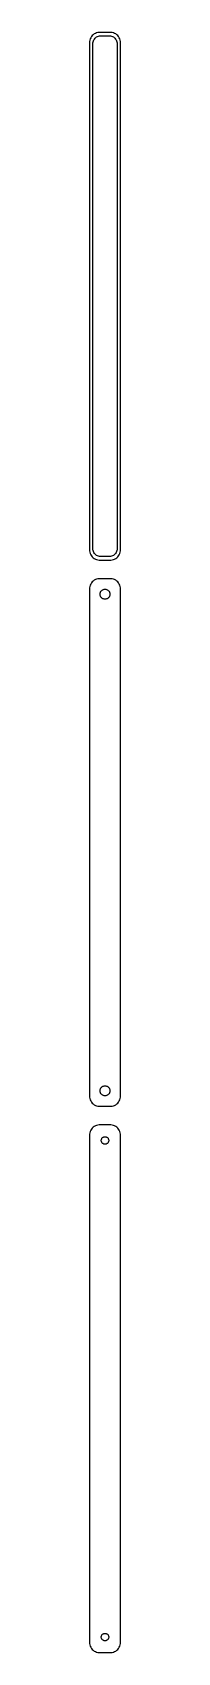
# Model space of a CAD drawing. Header units: metres. Extents: x -8 to 8, y 401 to 1183.
import ezdxf

# ---------------------------------------------------------------- set-up
doc = ezdxf.new("R2010")
doc.units = ezdxf.units.M

msp = doc.modelspace()

# ---------------------------------------------------------------- linework, layer by layer
for p, q in [((-5.68712, 1182.35), (-6.14484, 1181.92)), ((-5.17912, 1182.72), (-5.68712, 1182.35)), ((-4.62889, 1183.02), (-5.17912, 1182.72)), ((-4.04507, 1183.26), (-4.62889, 1183.02)), ((-3.4369, 1183.41), (-4.04507, 1183.26)), ((-2.81395, 1183.49), (-3.4369, 1183.41)), ((2.81395, 1183.49), (-2.81395, 1183.49)), ((3.4369, 1183.41), (2.81395, 1183.49)), ((4.04507, 1183.26), (3.4369, 1183.41)), ((4.62889, 1183.02), (4.04507, 1183.26)), ((5.17912, 1182.72), (4.62889, 1183.02)), ((5.68712, 1182.35), (5.17912, 1182.72)), ((6.14484, 1181.92), (5.68712, 1182.35)), ((-7.46057, 1179.13), (-7.5, 1178.5)), ((-7.5, 1178.5), (-7.5, 933.5)), ((-7.34291, 1179.74), (-7.46057, 1179.13)), ((-7.14888, 1180.34), (-7.34291, 1179.74)), ((-6.88153, 1180.91), (-7.14888, 1180.34)), ((-6.54507, 1181.44), (-6.88153, 1180.91)), ((-6.14484, 1181.92), (-6.54507, 1181.44)), ((-5.87262, 1178), (-5.84209, 1178.49)), ((-5.87262, 934), (-5.87262, 1178)), ((-5.84209, 1178.49), (-5.75096, 1178.96)), ((-5.75096, 1178.96), (-5.60068, 1179.43)), ((-5.60068, 1179.43), (-5.3936, 1179.87)), ((-5.3936, 1179.87), (-5.13301, 1180.28)), ((-5.13301, 1180.28), (-4.82301, 1180.65)), ((-4.82301, 1180.65), (-4.46851, 1180.98)), ((-4.46851, 1180.98), (-4.07506, 1181.27)), ((-4.07506, 1181.27), (-3.64888, 1181.5)), ((-3.64888, 1181.5), (-3.1967, 1181.68)), ((-3.1967, 1181.68), (-2.72565, 1181.8)), ((-2.72565, 1181.8), (-2.24316, 1181.86)), ((-2.24316, 1181.86), (2.24316, 1181.86)), ((2.24316, 1181.86), (2.72565, 1181.8)), ((2.72565, 1181.8), (3.1967, 1181.68)), ((3.1967, 1181.68), (3.64888, 1181.5)), ((3.64888, 1181.5), (4.07506, 1181.27)), ((4.07506, 1181.27), (4.46851, 1180.98)), ((4.46851, 1180.98), (4.82301, 1180.65)), ((4.82301, 1180.65), (5.13301, 1180.28)), ((5.13301, 1180.28), (5.3936, 1179.87)), ((5.3936, 1179.87), (5.60068, 1179.43)), ((5.60068, 1179.43), (5.75096, 1178.96)), ((5.75096, 1178.96), (5.84209, 1178.49)), ((5.84209, 1178.49), (5.87262, 1178)), ((5.87262, 1178), (5.87262, 934)), ((6.54507, 1181.44), (6.14484, 1181.92)), ((6.88153, 1180.91), (6.54507, 1181.44)), ((7.14888, 1180.34), (6.88153, 1180.91)), ((7.34291, 1179.74), (7.14888, 1180.34)), ((7.46057, 1179.13), (7.34291, 1179.74)), ((7.5, 1178.5), (7.46057, 1179.13)), ((7.5, 933.5), (7.5, 1178.5)), ((-7.5, 933.5), (-7.46057, 932.873)), ((-7.46057, 932.873), (-7.34291, 932.257)), ((-7.34291, 932.257), (-7.14888, 931.659)), ((-5.84209, 933.515), (-5.87262, 934)), ((-5.75096, 933.037), (-5.84209, 933.515)), ((-5.60068, 932.574), (-5.75096, 933.037)), ((-5.3936, 932.134), (-5.60068, 932.574)), ((-5.13301, 931.724), (-5.3936, 932.134)), ((5.3936, 932.134), (5.13301, 931.724)), ((5.60068, 932.574), (5.3936, 932.134)), ((5.75096, 933.037), (5.60068, 932.574)), ((5.84209, 933.515), (5.75096, 933.037)), ((5.87262, 934), (5.84209, 933.515)), ((7.14888, 931.659), (7.34291, 932.257)), ((7.34291, 932.257), (7.46057, 932.873)), ((7.46057, 932.873), (7.5, 933.5)), ((-7.14888, 931.659), (-6.88153, 931.091)), ((-6.88153, 931.091), (-6.54507, 930.561)), ((-6.54507, 930.561), (-6.14484, 930.077)), ((-6.14484, 930.077), (-5.68712, 929.647)), ((-5.68712, 929.647), (-5.17912, 929.278)), ((-5.17912, 929.278), (-4.62889, 928.976)), ((-4.82301, 931.349), (-5.13301, 931.724)), ((-4.46851, 931.016), (-4.82301, 931.349)), ((-4.62889, 928.976), (-4.04507, 928.745)), ((-4.07506, 930.73), (-4.46851, 931.016)), ((-3.64888, 930.496), (-4.07506, 930.73)), ((-4.04507, 928.745), (-3.4369, 928.589)), ((-3.1967, 930.317), (-3.64888, 930.496)), ((-3.4369, 928.589), (-2.81395, 928.51)), ((-2.72565, 930.196), (-3.1967, 930.317)), ((-2.81395, 928.51), (2.81395, 928.51)), ((-2.24316, 930.135), (-2.72565, 930.196)), ((2.24316, 930.135), (-2.24316, 930.135)), ((2.72565, 930.196), (2.24316, 930.135)), ((3.1967, 930.317), (2.72565, 930.196)), ((2.81395, 928.51), (3.4369, 928.589)), ((3.64888, 930.496), (3.1967, 930.317)), ((3.4369, 928.589), (4.04507, 928.745)), ((4.07506, 930.73), (3.64888, 930.496)), ((4.04507, 928.745), (4.62889, 928.976)), ((4.46851, 931.016), (4.07506, 930.73)), ((4.82301, 931.349), (4.46851, 931.016)), ((4.62889, 928.976), (5.17912, 929.278)), ((5.13301, 931.724), (4.82301, 931.349)), ((5.17912, 929.278), (5.68712, 929.647)), ((5.68712, 929.647), (6.14484, 930.077)), ((6.14484, 930.077), (6.54507, 930.561)), ((6.54507, 930.561), (6.88153, 931.091)), ((6.88153, 931.091), (7.14888, 931.659)), ((-7.14888, 916.341), (-7.34291, 915.743)), ((-6.88153, 916.909), (-7.14888, 916.341)), ((-6.54507, 917.439), (-6.88153, 916.909)), ((-6.14484, 917.923), (-6.54507, 917.439)), ((-5.68712, 918.353), (-6.14484, 917.923)), ((-5.17912, 918.722), (-5.68712, 918.353)), ((-4.62889, 919.024), (-5.17912, 918.722)), ((-4.04507, 919.255), (-4.62889, 919.024)), ((-3.4369, 919.411), (-4.04507, 919.255)), ((-2.81395, 919.49), (-3.4369, 919.411)), ((2.81395, 919.49), (-2.81395, 919.49)), ((3.4369, 919.411), (2.81395, 919.49)), ((4.04507, 919.255), (3.4369, 919.411)), ((4.62889, 919.024), (4.04507, 919.255)), ((5.17912, 918.722), (4.62889, 919.024)), ((5.68712, 918.353), (5.17912, 918.722)), ((6.14484, 917.923), (5.68712, 918.353)), ((6.54507, 917.439), (6.14484, 917.923)), ((6.88153, 916.909), (6.54507, 917.439)), ((7.14888, 916.341), (6.88153, 916.909)), ((7.34291, 915.743), (7.14888, 916.341)), ((-7.46057, 915.127), (-7.5, 914.5)), ((-7.5, 914.5), (-7.5, 669.5)), ((-7.34291, 915.743), (-7.46057, 915.127)), ((-2.39999, 912), (-2.38107, 912.301)), ((-2.38107, 911.699), (-2.39999, 912)), ((-2.38107, 912.301), (-2.32458, 912.597)), ((-2.32458, 911.403), (-2.38107, 911.699)), ((-2.32458, 912.597), (-2.23146, 912.883)), ((-2.23146, 911.117), (-2.32458, 911.403)), ((-2.23146, 912.883), (-2.10313, 913.156)), ((-2.10313, 910.844), (-2.23146, 911.117)), ((-2.10313, 913.156), (-1.94164, 913.411)), ((-1.94164, 910.589), (-2.10313, 910.844)), ((-1.94164, 913.411), (-1.74951, 913.643)), ((-1.74951, 910.357), (-1.94164, 910.589)), ((-1.74951, 913.643), (-1.52982, 913.849)), ((-1.52982, 910.151), (-1.74951, 910.357)), ((-1.52982, 913.849), (-1.28598, 914.026)), ((-1.28598, 909.974), (-1.52982, 910.151)), ((-1.28598, 914.026), (-1.02187, 914.172)), ((-1.02187, 909.828), (-1.28598, 909.974)), ((-1.02187, 914.172), (-0.741638, 914.283)), ((-0.741638, 909.717), (-1.02187, 909.828)), ((-0.741638, 914.283), (-0.449707, 914.357)), ((-0.449707, 909.643), (-0.741638, 909.717)), ((-0.449707, 914.357), (-0.150696, 914.395)), ((-0.150696, 909.605), (-0.449707, 909.643)), ((-0.150696, 914.395), (0.150696, 914.395)), ((0.150696, 909.605), (-0.150696, 909.605)), ((0.150696, 914.395), (0.449707, 914.357)), ((0.449707, 909.643), (0.150696, 909.605)), ((0.449707, 914.357), (0.741638, 914.283)), ((0.741638, 909.717), (0.449707, 909.643)), ((0.741638, 914.283), (1.02187, 914.172)), ((1.02187, 909.828), (0.741638, 909.717)), ((1.02187, 914.172), (1.28598, 914.026)), ((1.28598, 909.974), (1.02187, 909.828)), ((1.28598, 914.026), (1.52982, 913.849)), ((1.52982, 910.151), (1.28598, 909.974)), ((1.52982, 913.849), (1.74951, 913.643)), ((1.74951, 910.357), (1.52982, 910.151)), ((1.74951, 913.643), (1.94164, 913.411)), ((1.94164, 910.589), (1.74951, 910.357)), ((1.94164, 913.411), (2.10313, 913.156)), ((2.10313, 910.844), (1.94164, 910.589)), ((2.10313, 913.156), (2.23146, 912.883)), ((2.23146, 911.117), (2.10313, 910.844)), ((2.23146, 912.883), (2.32458, 912.597)), ((2.32458, 911.403), (2.23146, 911.117)), ((2.32458, 912.597), (2.38107, 912.301)), ((2.38107, 911.699), (2.32458, 911.403)), ((2.38107, 912.301), (2.39999, 912)), ((2.39999, 912), (2.38107, 911.699)), ((7.46057, 915.127), (7.34291, 915.743)), ((7.5, 914.5), (7.46057, 915.127)), ((7.5, 669.5), (7.5, 914.5)), ((-2.10313, 673.156), (-1.94164, 673.411)), ((-1.94164, 673.411), (-1.74951, 673.643)), ((-1.74951, 673.643), (-1.52982, 673.849)), ((-1.52982, 673.849), (-1.28598, 674.026)), ((-1.28598, 674.026), (-1.02187, 674.172)), ((-1.02187, 674.172), (-0.741638, 674.283)), ((-0.741638, 674.283), (-0.449707, 674.357)), ((-0.449707, 674.357), (-0.150696, 674.395)), ((-0.150696, 674.395), (0.150696, 674.395)), ((0.150696, 674.395), (0.449707, 674.357)), ((0.449707, 674.357), (0.741638, 674.283)), ((0.741638, 674.283), (1.02187, 674.172)), ((1.02187, 674.172), (1.28598, 674.026)), ((1.28598, 674.026), (1.52982, 673.849)), ((1.52982, 673.849), (1.74951, 673.643)), ((1.74951, 673.643), (1.94164, 673.411)), ((1.94164, 673.411), (2.10313, 673.156)), ((-7.5, 669.5), (-7.46057, 668.873)), ((-7.46057, 668.873), (-7.34291, 668.257)), ((-7.34291, 668.257), (-7.14888, 667.659)), ((-7.14888, 667.659), (-6.88153, 667.091)), ((-6.88153, 667.091), (-6.54507, 666.561)), ((-6.54507, 666.561), (-6.14484, 666.077)), ((-6.14484, 666.077), (-5.68712, 665.647)), ((-5.68712, 665.647), (-5.17912, 665.278)), ((-2.39999, 672), (-2.38107, 672.301)), ((-2.38107, 671.699), (-2.39999, 672)), ((-2.38107, 672.301), (-2.32458, 672.597)), ((-2.32458, 671.403), (-2.38107, 671.699)), ((-2.32458, 672.597), (-2.23146, 672.883)), ((-2.23146, 671.117), (-2.32458, 671.403)), ((-2.23146, 672.883), (-2.10313, 673.156)), ((-2.10313, 670.844), (-2.23146, 671.117)), ((-1.94164, 670.589), (-2.10313, 670.844)), ((-1.74951, 670.357), (-1.94164, 670.589)), ((-1.52982, 670.151), (-1.74951, 670.357)), ((-1.28598, 669.974), (-1.52982, 670.151)), ((-1.02187, 669.828), (-1.28598, 669.974)), ((-0.741638, 669.717), (-1.02187, 669.828)), ((-0.449707, 669.643), (-0.741638, 669.717)), ((-0.150696, 669.605), (-0.449707, 669.643)), ((0.150696, 669.605), (-0.150696, 669.605)), ((0.449707, 669.643), (0.150696, 669.605)), ((0.741638, 669.717), (0.449707, 669.643)), ((1.02187, 669.828), (0.741638, 669.717)), ((1.28598, 669.974), (1.02187, 669.828)), ((1.52982, 670.151), (1.28598, 669.974)), ((1.74951, 670.357), (1.52982, 670.151)), ((1.94164, 670.589), (1.74951, 670.357)), ((2.10313, 670.844), (1.94164, 670.589)), ((2.10313, 673.156), (2.23146, 672.883)), ((2.23146, 671.117), (2.10313, 670.844)), ((2.23146, 672.883), (2.32458, 672.597)), ((2.32458, 671.403), (2.23146, 671.117)), ((2.32458, 672.597), (2.38107, 672.301)), ((2.38107, 671.699), (2.32458, 671.403)), ((2.38107, 672.301), (2.39999, 672)), ((2.39999, 672), (2.38107, 671.699)), ((5.17912, 665.278), (5.68712, 665.647)), ((5.68712, 665.647), (6.14484, 666.077)), ((6.14484, 666.077), (6.54507, 666.561)), ((6.54507, 666.561), (6.88153, 667.091)), ((6.88153, 667.091), (7.14888, 667.659)), ((7.14888, 667.659), (7.34291, 668.257)), ((7.34291, 668.257), (7.46057, 668.873)), ((7.46057, 668.873), (7.5, 669.5)), ((-5.17912, 665.278), (-4.62889, 664.976)), ((-4.62889, 664.976), (-4.04507, 664.745)), ((-4.04507, 664.745), (-3.4369, 664.589)), ((-3.4369, 664.589), (-2.81395, 664.51)), ((-2.81395, 664.51), (2.81395, 664.51)), ((2.81395, 664.51), (3.4369, 664.589)), ((3.4369, 664.589), (4.04507, 664.745)), ((4.04507, 664.745), (4.62889, 664.976)), ((4.62889, 664.976), (5.17912, 665.278)), ((-7.46057, 651.127), (-7.5, 650.5)), ((-7.5, 650.5), (-7.5, 405.5)), ((-7.34291, 651.743), (-7.46057, 651.127)), ((-7.14888, 652.341), (-7.34291, 651.743)), ((-6.88153, 652.909), (-7.14888, 652.341)), ((-6.54507, 653.439), (-6.88153, 652.909)), ((-6.14484, 653.923), (-6.54507, 653.439)), ((-5.68712, 654.353), (-6.14484, 653.923)), ((-5.17912, 654.722), (-5.68712, 654.353)), ((-4.62889, 655.024), (-5.17912, 654.722)), ((-4.04507, 655.255), (-4.62889, 655.024)), ((-3.4369, 655.411), (-4.04507, 655.255)), ((-2.81395, 655.49), (-3.4369, 655.411)), ((2.81395, 655.49), (-2.81395, 655.49)), ((3.4369, 655.411), (2.81395, 655.49)), ((4.04507, 655.255), (3.4369, 655.411)), ((4.62889, 655.024), (4.04507, 655.255)), ((5.17912, 654.722), (4.62889, 655.024)), ((5.68712, 654.353), (5.17912, 654.722)), ((6.14484, 653.923), (5.68712, 654.353)), ((6.54507, 653.439), (6.14484, 653.923)), ((6.88153, 652.909), (6.54507, 653.439)), ((7.14888, 652.341), (6.88153, 652.909)), ((7.34291, 651.743), (7.14888, 652.341)), ((7.46057, 651.127), (7.34291, 651.743)), ((7.5, 650.5), (7.46057, 651.127)), ((7.5, 405.5), (7.5, 650.5)), ((-1.79999, 648), (-1.7858, 648.226)), ((-1.7858, 647.774), (-1.79999, 648)), ((-1.7858, 648.226), (-1.74344, 648.448)), ((-1.74344, 647.552), (-1.7858, 647.774)), ((-1.74344, 648.448), (-1.67358, 648.663)), ((-1.67358, 647.337), (-1.74344, 647.552)), ((-1.67358, 648.663), (-1.57735, 648.867)), ((-1.57735, 647.133), (-1.67358, 647.337)), ((-1.57735, 648.867), (-1.45622, 649.058)), ((-1.45622, 646.942), (-1.57735, 647.133)), ((-1.45622, 649.058), (-1.31213, 649.232)), ((-1.31213, 646.768), (-1.45622, 646.942)), ((-1.31213, 649.232), (-1.14735, 649.387)), ((-1.14735, 646.613), (-1.31213, 646.768)), ((-1.14735, 649.387), (-0.964478, 649.52)), ((-0.964478, 646.48), (-1.14735, 646.613)), ((-0.964478, 649.52), (-0.766388, 649.629)), ((-0.766388, 646.371), (-0.964478, 646.48)), ((-0.766388, 649.629), (-0.556229, 649.712)), ((-0.556229, 646.288), (-0.766388, 646.371)), ((-0.556229, 649.712), (-0.33728, 649.768)), ((-0.33728, 646.232), (-0.556229, 646.288)), ((-0.33728, 649.768), (-0.113022, 649.796)), ((-0.113022, 646.204), (-0.33728, 646.232)), ((-0.113022, 649.796), (0.113022, 649.796)), ((0.113022, 646.204), (-0.113022, 646.204)), ((0.113022, 649.796), (0.33728, 649.768)), ((0.33728, 646.232), (0.113022, 646.204)), ((0.33728, 649.768), (0.556229, 649.712)), ((0.556229, 646.288), (0.33728, 646.232)), ((0.556229, 649.712), (0.766388, 649.629)), ((0.766388, 646.371), (0.556229, 646.288)), ((0.766388, 649.629), (0.964478, 649.52)), ((0.964478, 646.48), (0.766388, 646.371)), ((0.964478, 649.52), (1.14735, 649.387)), ((1.14735, 646.613), (0.964478, 646.48)), ((1.14735, 649.387), (1.31213, 649.232)), ((1.31213, 646.768), (1.14735, 646.613)), ((1.31213, 649.232), (1.45622, 649.058)), ((1.45622, 646.942), (1.31213, 646.768)), ((1.45622, 649.058), (1.57735, 648.867)), ((1.57735, 647.133), (1.45622, 646.942)), ((1.57735, 648.867), (1.67358, 648.663)), ((1.67358, 647.337), (1.57735, 647.133)), ((1.67358, 648.663), (1.74344, 648.448)), ((1.74344, 647.552), (1.67358, 647.337)), ((1.74344, 648.448), (1.7858, 648.226)), ((1.7858, 647.774), (1.74344, 647.552)), ((1.7858, 648.226), (1.79999, 648)), ((1.79999, 648), (1.7858, 647.774)), ((-1.79999, 408), (-1.7858, 408.226)), ((-1.7858, 407.774), (-1.79999, 408)), ((-1.7858, 408.226), (-1.74344, 408.448)), ((-1.74344, 407.552), (-1.7858, 407.774)), ((-1.74344, 408.448), (-1.67358, 408.663)), ((-1.67358, 407.337), (-1.74344, 407.552)), ((-1.67358, 408.663), (-1.57735, 408.867)), ((-1.57735, 407.133), (-1.67358, 407.337)), ((-1.57735, 408.867), (-1.45622, 409.058)), ((-1.45622, 409.058), (-1.31213, 409.232)), ((-1.31213, 409.232), (-1.14735, 409.387)), ((-1.14735, 409.387), (-0.964478, 409.52)), ((-0.964478, 409.52), (-0.766388, 409.629)), ((-0.766388, 409.629), (-0.556229, 409.712)), ((-0.556229, 409.712), (-0.33728, 409.768)), ((-0.33728, 409.768), (-0.113022, 409.796)), ((-0.113022, 409.796), (0.113022, 409.796)), ((0.113022, 409.796), (0.33728, 409.768)), ((0.33728, 409.768), (0.556229, 409.712)), ((0.556229, 409.712), (0.766388, 409.629)), ((0.766388, 409.629), (0.964478, 409.52)), ((0.964478, 409.52), (1.14735, 409.387)), ((1.14735, 409.387), (1.31213, 409.232)), ((1.31213, 409.232), (1.45622, 409.058)), ((1.45622, 409.058), (1.57735, 408.867)), ((1.57735, 408.867), (1.67358, 408.663)), ((1.67358, 407.337), (1.57735, 407.133)), ((1.67358, 408.663), (1.74344, 408.448)), ((1.74344, 407.552), (1.67358, 407.337)), ((1.74344, 408.448), (1.7858, 408.226)), ((1.7858, 407.774), (1.74344, 407.552)), ((1.7858, 408.226), (1.79999, 408)), ((1.79999, 408), (1.7858, 407.774)), ((-7.5, 405.5), (-7.46057, 404.873)), ((-7.46057, 404.873), (-7.34291, 404.257)), ((-7.34291, 404.257), (-7.14888, 403.659)), ((-7.14888, 403.659), (-6.88153, 403.091)), ((-6.88153, 403.091), (-6.54507, 402.561)), ((-6.54507, 402.561), (-6.14484, 402.077)), ((-6.14484, 402.077), (-5.68712, 401.647)), ((-5.68712, 401.647), (-5.17912, 401.278)), ((-5.17912, 401.278), (-4.62889, 400.976)), ((-4.62889, 400.976), (-4.04507, 400.745)), ((-4.04507, 400.745), (-3.4369, 400.589)), ((-3.4369, 400.589), (-2.81395, 400.51)), ((-2.81395, 400.51), (2.81395, 400.51)), ((-1.45622, 406.942), (-1.57735, 407.133)), ((-1.31213, 406.768), (-1.45622, 406.942)), ((-1.14735, 406.613), (-1.31213, 406.768)), ((-0.964478, 406.48), (-1.14735, 406.613)), ((-0.766388, 406.371), (-0.964478, 406.48)), ((-0.556229, 406.288), (-0.766388, 406.371)), ((-0.33728, 406.232), (-0.556229, 406.288)), ((-0.113022, 406.204), (-0.33728, 406.232)), ((0.113022, 406.204), (-0.113022, 406.204)), ((0.33728, 406.232), (0.113022, 406.204)), ((0.556229, 406.288), (0.33728, 406.232)), ((0.766388, 406.371), (0.556229, 406.288)), ((0.964478, 406.48), (0.766388, 406.371)), ((1.14735, 406.613), (0.964478, 406.48)), ((1.31213, 406.768), (1.14735, 406.613)), ((1.45622, 406.942), (1.31213, 406.768)), ((1.57735, 407.133), (1.45622, 406.942)), ((2.81395, 400.51), (3.4369, 400.589)), ((3.4369, 400.589), (4.04507, 400.745)), ((4.04507, 400.745), (4.62889, 400.976)), ((4.62889, 400.976), (5.17912, 401.278)), ((5.17912, 401.278), (5.68712, 401.647)), ((5.68712, 401.647), (6.14484, 402.077)), ((6.14484, 402.077), (6.54507, 402.561)), ((6.54507, 402.561), (6.88153, 403.091)), ((6.88153, 403.091), (7.14888, 403.659)), ((7.14888, 403.659), (7.34291, 404.257)), ((7.34291, 404.257), (7.46057, 404.873)), ((7.46057, 404.873), (7.5, 405.5))]:
    msp.add_line(p, q)

doc.saveas('drawing.dxf')
